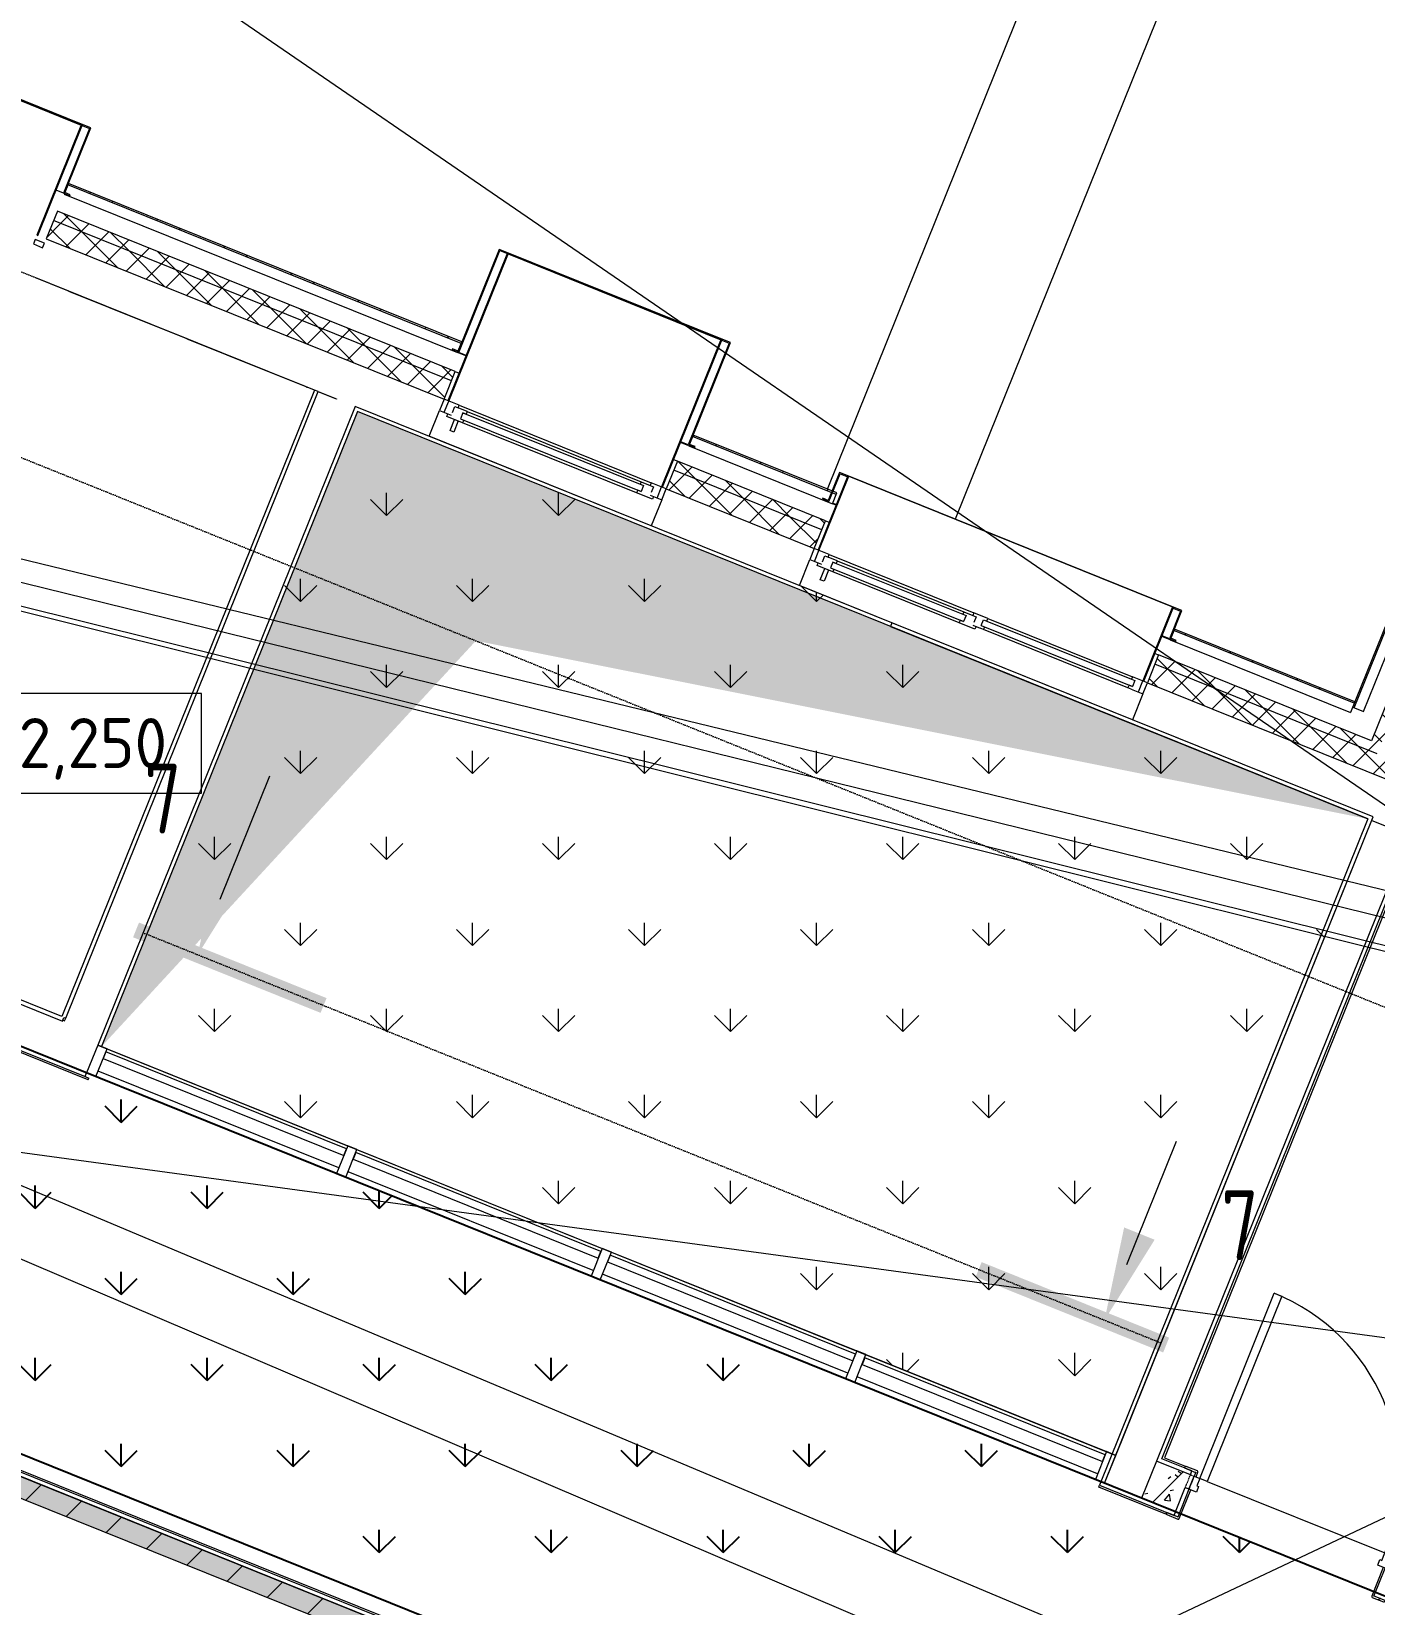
# Model space of a CAD drawing. Header units: millimetres. Extents: x -584918 to 2941280, y 3000189 to 4229862.
# Drawn here: x 167659 to 174390, y 3850769 to 3858652 of the extents above; entities that cross this region are included whole.
import ezdxf

# ---------------------------------------------------------------- set-up
doc = ezdxf.new("R2010")
doc.units = ezdxf.units.MM
for name, pattern in [('ASVP_Линия разреза', [20, 0, -10, 0, -10]), ('ASVP_Невидимые', [5, 3, -2]), ('ASVP_Штриховая_ш3 п1_5', [4.5, 3, -1.5])]:
    doc.linetypes.add(name, pattern=pattern)
for name, color, linetype, lineweight in [('_ Окна', 7, 'Continuous', 0), ('Аннотация', 7, 'Continuous', 0), ('Витраж', 7, 'Continuous', 0), ('Двери', 7, 'Continuous', 0), ('Лестницы', 7, 'Continuous', 0), ('Линии', 7, 'Continuous', 0), ('Линии разделители', 7, 'ASVP_Штриховая_ш3 п1_5', 0), ('Обобщенные модели', 7, 'Continuous', 0), ('Ограждение', 7, 'Continuous', 0), ('Окна', 7, 'Continuous', 0), ('Отметки', 7, 'Continuous', 0), ('Панели витража', 7, 'Continuous', 0), ('Перекрытие', 7, 'Continuous', 0), ('Разрезы', 7, 'Continuous', 0), ('Стены внутренние', 7, 'Continuous', 0), ('Стены наружные', 7, 'Continuous', 0), ('Стены несущие', 7, 'Continuous', 0), ('Стены отделка', 7, 'Continuous', 0), ('Стены перегородки', 7, 'Continuous', 0), ('Стены штриховка', 7, 'Continuous', 0), ('Узлы', 7, 'Continuous', 0), ('экспертиза ДУ', 1, 'Continuous', 0), ('экспертиза ДУ пояснения', 6, 'Continuous', 0), ('экспертиза условные обозначения', 1, 'Continuous', 0)]:
    doc.layers.add(name, color=color, linetype=linetype, lineweight=lineweight)
doc.styles.add('GOST Common_2', font='', dxfattribs={"height": 500})
doc.styles.add('GOST Common_4', font='', dxfattribs={"width": 0.8, "height": 700})
doc.styles.get('GOST Common_2').set_extended_font_data('GOST Common')
doc.styles.get('GOST Common_4').set_extended_font_data('GOST Common')
pattern_1 = [(45, (184030.3, 3824416.36), (-141.4214, 141.4214), [])]
pattern_2 = [(50, (184030.3, 3824416.36), (364.368, -31.8783), [38.1, -419.1]), (355, (184030.3, 3824416.36), (-70.486, 382.1133), [30.48, -335.28]), (100.451, (184060.67, 3824413.7), (293.885, 350.2334), [32.38, -356.18]), (46.184, (184030.3, 3824517.96), (542.1585, -84.086), [57.15, -628.65]), (96.636, (184075.5, 3824510.96), (474.805, 494.8554), [48.57, -534.27]), (351.184, (184030.3, 3824517.96), (474.81, 494.85), [45.72, -502.92]), (21, (184081.1, 3824492.56), (303.2285, -204.5305), [38.1, -419.1]), (326, (184081.1, 3824492.56), (123.604, 368.376), [30.48, -335.28]), (71.451, (184106.37, 3824475.52), (426.834, 163.8427), [32.38, -356.18]), (37.5, (184030.3, 3824416.36), (6.17665, 169.11015), [16.764, -314.452, 16.764, -323.596, -336.55]), (37.5, (184030.3, 3824416.36), (6.17665, 169.11015), [-671.576, 16.764, -319.786]), (7.5, (184030.3, 3824416.36), (133.6389, 200.3615), [16.764, -177.292, 16.764, -306.832, -128.27]), (7.5, (184030.3, 3824416.36), (133.6389, 200.3615), [-517.652, 16.764, -111.506]), (327.5, (183917.02, 3824416.36), (271.1818, -11.45836), [16.764, -110.236, 16.764, -379.476, -525.78]), (327.5, (183917.02, 3824416.36), (271.1818, -11.45836), [-523.24, 16.764, -509.016]), (317.5, (183866.22, 3824416.36), (296.2585, 50.8528), [16.764, -148.336, 16.764, -246.38, -373.38]), (317.5, (183866.22, 3824416.36), (296.2585, 50.8528), [-428.244, 16.764, -356.616])]
pattern_3 = [(45, (184030.3, 3824416.36), (-235.7317, 235.7317), []), (45, (184187.46, 3824416.36), (-235.7317, 235.7317), [])]
pattern_4 = [(45, (184030.3, 3824416.36), (-70.71068, 70.71068), []), (135, (184030.3, 3824416.36), (-70.71068, -70.71068), [])]

# ---------------------------------------------------------------- blocks, each defined once
blk = doc.blocks.new('ASVP_ДверьДеревянная_1 полотно - Входная_внутр_ 1000х2000h_полотно_ Г Пр _950 в свету_-7408890-АР Этаж 02')
at = {"layer": 'Двери', "lineweight": 18}
for p, q in [((-500, 1100), (-460, 1100)), ((-500, 100), (-500, 1100)), ((-460, 1100), (-460, 100)), ((-530, 100), (-500, 100)), ((-530, 30), (-530, 100)), ((-460, 100), (-500, 100)), ((-500, 100), (-500, 60)), ((500, 100), (530, 100)), ((500, 60), (500, 100)), ((530, 100), (530, 30)), ((-490, 30), (-530, 30)), ((-500, 60), (-490, 60)), ((-490, 60), (-490, 30)), ((490, 60), (500, 60)), ((490, 30), (490, 60)), ((530, 30), (490, 30))]:
    blk.add_line(p, q, dxfattribs=at)
at = {"layer": 'Двери', "linetype": 'ASVP_Невидимые', "lineweight": 18}
for p, q in [((-550, 100), (-530, 100)), ((-550, 30), (-550, 100)), ((-530, 100), (-530, 30)), ((530, 100), (550, 100)), ((530, 30), (530, 100)), ((550, 100), (550, 30)), ((-530, 30), (-550, 30)), ((550, 30), (530, 30))]:
    blk.add_line(p, q, dxfattribs=at)
at = {"layer": 'Двери'}
blk.add_arc((-500, 100), 1000, 0, 90, dxfattribs=at)
blk = doc.blocks.new('ASVP_НАЛИЧНИК МДФ_Двери - Наличник дверной МДФ-7487796-АР Этаж 02')
at = {"layer": 'Обобщенные модели'}
h = blk.add_hatch(dxfattribs=at)
h.set_pattern_fill('FP_5', color=256, style=0, pattern_type=2)
h.set_pattern_definition([(238.819, (19339.37, -20429.885), (847.5705, 1239.66265), [208.25, -1874.25]), (228.514, (19617.86, -20452.37), (-230.6308, -541.9905), [465.661, -465.661]), (220.384, (19695.7, -20645.53), (-616.941, -697.6711), [263.418, -1053.671])])
h.paths.add_polyline_path([(585, -10), (589, -7.5), (590, -5), (590, 0), (530, -0.2), (530, 150), (520, 150), (520, -5), (521.5, -8.5), (525, -10), (562.1, -10)])
h.paths.add_polyline_path([(-525, -10), (-521.5, -8.5), (-520, -5), (-520, 150), (-530, 150), (-531, 0), (-590, 0), (-590, -5), (-587.5, -9), (-585, -10), (-526.4, -10)])
for p, q in [((-530, 150), (-530, -1)), ((-520, -5), (-520, 150)), ((520, 150), (520, -5)), ((530, -1), (530, 150)), ((-531, 0), (-590, 0)), ((-590, 0), (-590, -5)), ((-531, -1), (-531, 0)), ((590, 0), (531, 0)), ((531, 0), (531, -1)), ((590, -5), (590, 0)), ((-585, -10), (-525, -10)), ((-530, -1), (-531, -1)), ((525, -10), (585, -10)), ((531, -1), (530, -1))]:
    blk.add_line(p, q, dxfattribs=at)
for centre, start, end in [((-585, -5), 180, 270), ((-525, -5), 270, 360), ((525, -5), 180, 270), ((585, -5), 270, 360)]:
    blk.add_arc(centre, 5, start, end, dxfattribs=at)
blk = doc.blocks.new('ASVP_НАЛИЧНИК МДФ_Двери - Наличник дверной МДФ-7487790-АР Этаж 02')
at = {"layer": 'Обобщенные модели'}
for p, q in [((-531, 0), (-590, 0)), ((-531, -1), (-531, 0)), ((-530, 20), (-530, -1)), ((-520, -5), (-520, 20)), ((520, 20), (520, -5)), ((530, -1), (530, 20)), ((590, 0), (531, 0)), ((590, -5), (590, 0)), ((-590, 0), (-590, -5)), ((-585, -10), (-525, -10)), ((-530, -1), (-531, -1)), ((525, -10), (585, -10)), ((531, -1), (530, -1)), ((531, 0), (531, -1))]:
    blk.add_line(p, q, dxfattribs=at)
for centre, start, end in [((-585, -5), 180, 270), ((-525, -5), 270, 360), ((525, -5), 180, 270), ((585, -5), 270, 360)]:
    blk.add_arc(centre, 5, start, end, dxfattribs=at)
blk = doc.blocks.new('Системная панель - Cтеклопакет Двухкамерный_36 мм-7557353-АР Этаж 02')
at = {"layer": 'Панели витража', "lineweight": 18}
for p, q in [((650, 18), (-650, 18)), ((-650, 18), (-650, -18)), ((650, -18), (650, 18)), ((-650, -18), (650, -18))]:
    blk.add_line(p, q, dxfattribs=at)
blk = doc.blocks.new('Системная панель - Cтеклопакет Двухкамерный_36 мм-7557354-АР Этаж 02')
at = {"layer": 'Панели витража', "lineweight": 18}
for p, q in [((662.5, 18), (-662.5, 18)), ((-662.5, 18), (-662.5, -18)), ((662.5, -18), (662.5, 18)), ((-662.5, -18), (662.5, -18))]:
    blk.add_line(p, q, dxfattribs=at)
blk = doc.blocks.new('Прямоугольный импост - 50х150 мм-V77-АР Этаж 02')
at = {"layer": 'Витраж', "lineweight": 18}
for p, q in [((-50, 115), (0, 115)), ((-50, -35), (-50, 115)), ((0, 115), (0, -35)), ((0, -35), (-50, -35))]:
    blk.add_line(p, q, dxfattribs=at)
blk = doc.blocks.new('Прямоугольный импост - 50х120 мм _горизонтальный импост витража_-7556974-АР Этаж 02')
at = {"layer": 'Витраж'}
for p, q in [((-15991.9, 29137.8), (-14786.1, 28651.9)), ((-14830.9, 28540.6), (-16036.7, 29026.5))]:
    blk.add_line(p, q, dxfattribs=at)
blk = doc.blocks.new('Прямоугольный импост - 50х120 мм _горизонтальный импост витража_-7556975-АР Этаж 02')
at = {"layer": 'Витраж'}
for p, q in [((-14739.7, 28633.2), (-13510.8, 28137.9)), ((-13555.6, 28026.6), (-14784.6, 28521.9))]:
    blk.add_line(p, q, dxfattribs=at)
blk = doc.blocks.new('Прямоугольный импост - 50х150 мм-V78-АР Этаж 02')
at = {"layer": 'Витраж', "lineweight": 18}
for p, q in [((-25, 115), (25, 115)), ((-25, -35), (-25, 115)), ((25, 115), (25, -35)), ((25, -35), (-25, -35))]:
    blk.add_line(p, q, dxfattribs=at)
blk = doc.blocks.new('Прямоугольный импост - 50х150 мм-7546359-АР Этаж 02')
at = {"layer": 'Витраж', "lineweight": 18}
for p, q in [((0, 115), (-50, 115)), ((-50, 115), (-50, -35)), ((0, -35), (0, 115)), ((-50, -35), (0, -35))]:
    blk.add_line(p, q, dxfattribs=at)
blk = doc.blocks.new('Окно_ПВХ_1Створка_1Фрамуга-верх - ОП_2100_h_х1150_1ст1фр-7962691-АР Этаж 02')
at = {"layer": '_ Окна'}
for p, q in [((-519, 100), (-600, 100)), ((-600, 100), (-600, 40)), ((-575, 40), (-575, 100)), ((-537, 54), (-537, 86)), ((-537, 86), (-519, 86)), ((-519, 86), (-519, 100)), ((-470, 86), (-519, 86)), ((-470, 86), (-470, 72)), ((470, 86), (470, 72)), ((470, 86), (519, 86)), ((519, 100), (519, 86)), ((600, 100), (519, 100)), ((519, 86), (537, 86)), ((537, 86), (537, 54)), ((575, 40), (575, 100)), ((600, 40), (600, 100)), ((-600, 40), (-537, 40)), ((-555, 26), (-555, 40)), ((-470, 26), (-555, 26)), ((-488, 72), (-488, 40)), ((-470, 72), (-488, 72)), ((-488, 72), (488, 72)), ((-488, 40), (-470, 40)), ((-488, 40), (488, 40)), ((-470, 40), (-470, 26)), ((470, 72), (488, 72)), ((470, 40), (470, 26)), ((488, 40), (470, 40)), ((555, 26), (470, 26)), ((488, 72), (488, 40)), ((537, 40), (600, 40)), ((555, 40), (555, 26))]:
    blk.add_line(p, q, dxfattribs=at)
at = {"layer": 'Окна'}
for p, q in [((-519, 100), (519, 100)), ((-470, 86), (470, 86)), ((-513.5, -34), (-513.5, 26)), ((-493.5, 26), (-493.5, -34)), ((470, 26), (-470, 26)), ((-493.5, -34), (-513.5, -34))]:
    blk.add_line(p, q, dxfattribs=at)
blk = doc.blocks.new('Окно_ПВХ_2Створки_1Фрамуга-верх - ОП_2100_h_х1750_2ст1фр-7979835-АР Этаж 02')
at = {"layer": '_ Окна'}
for p, q in [((-819, 100), (-900, 100)), ((-900, 100), (-900, 40)), ((-875, 40), (-875, 100)), ((-837, 54), (-837, 86)), ((-837, 86), (-819, 86)), ((-819, 86), (-819, 100)), ((-770, 86), (-819, 86)), ((-770, 86), (-770, 72)), ((-87, 86), (-87, 72)), ((-87, 86), (-38, 86)), ((38, 100), (-38, 100)), ((-38, 100), (-38, 86)), ((-38, 86), (-20, 86)), ((-20, 86), (-20, 54)), ((20, 54), (20, 86)), ((20, 86), (38, 86)), ((38, 86), (38, 100)), ((38, 86), (819, 86)), ((819, 100), (819, 86)), ((900, 100), (819, 100)), ((819, 86), (837, 86)), ((837, 86), (837, 54)), ((875, 40), (875, 100)), ((900, 40), (900, 100)), ((-900, 40), (-837, 40)), ((-855, 26), (-855, 40)), ((-770, 26), (-855, 26)), ((-788, 72), (-788, 40)), ((-770, 72), (-788, 72)), ((-788, 72), (-69, 72)), ((-788, 40), (-770, 40)), ((-788, 40), (-69, 40)), ((-770, 40), (-770, 26)), ((-87, 72), (-69, 72)), ((-87, 40), (-87, 26)), ((-69, 40), (-87, 40)), ((-2, 26), (-87, 26)), ((-69, 72), (-69, 40)), ((-20, 40), (20, 40)), ((-2, 40), (-2, 26)), ((20, 54), (837, 54)), ((20, 54), (38, 54)), ((38, 40), (20, 40)), ((38, 54), (38, 40)), ((819, 54), (819, 40)), ((837, 54), (819, 54)), ((837, 40), (819, 40)), ((837, 40), (900, 40))]:
    blk.add_line(p, q, dxfattribs=at)
at = {"layer": 'Окна'}
for p, q in [((-819, 100), (-38, 100)), ((-770, 86), (-87, 86)), ((38, 100), (819, 100)), ((-813.5, -34), (-813.5, 26)), ((-793.5, 26), (-793.5, -34)), ((-87, 26), (-770, 26)), ((819, 40), (38, 40)), ((-793.5, -34), (-813.5, -34))]:
    blk.add_line(p, q, dxfattribs=at)
blk = doc.blocks.new('Откос с зашивкой _верх_низ_ - Откос-7923133-АР Этаж 02')
at = {"layer": 'Обобщенные модели'}
for p, q in [((-1180, 300), (-1180, -300)), ((-1175, 300), (-1180, 300)), ((-1175, -300), (-1175, 300)), ((1180, 300), (1175, 300)), ((1175, 300), (1175, -300)), ((1180, -300), (1180, 300)), ((-1220, 55), (-1255, 55)), ((-1255, 55), (-1255, 50)), ((-1255, 50), (-1225, 50)), ((-1225, 50), (-1225, -300)), ((-1220, -295), (-1220, 55)), ((-1220, 55), (-1180, 55)), ((1180, 55), (1220, 55)), ((1255, 55), (1220, 55)), ((1220, 55), (1220, -295)), ((1225, -300), (1225, 50)), ((1225, 50), (1255, 50)), ((1255, 50), (1255, 55)), ((-1225, -300), (-1175, -300)), ((-1175, -295), (-1220, -295)), ((-1180, -300), (-1175, -300)), ((-1175, -300), (-1175, -295)), ((1175, -295), (-1175, -295)), ((-1175, -300), (1175, -300)), ((1175, -300), (-1175, -300)), ((1220, -295), (1175, -295)), ((1175, -295), (1175, -300)), ((1175, -300), (1180, -300)), ((1175, -300), (1225, -300))]:
    blk.add_line(p, q, dxfattribs=at)
blk = doc.blocks.new('Откос с зашивкой _верх_низ_ - Откос-7924462-АР Этаж 02')
at = {"layer": 'Обобщенные модели'}
for p, q in [((-580, 300), (-580, -500)), ((-575, -500), (-575, 300)), ((575, 300), (575, -500)), ((580, -500), (580, 300)), ((-620, 55), (-655, 55)), ((-655, 55), (-655, 50)), ((-655, 50), (-625, 50)), ((-625, 50), (-625, -500)), ((-620, -495), (-620, 55)), ((-620, 55), (-580, 55)), ((580, 55), (620, 55)), ((655, 55), (620, 55)), ((620, 55), (620, -495)), ((625, -500), (625, 50)), ((625, 50), (655, 50)), ((655, 50), (655, 55)), ((-625, -500), (-575, -500)), ((-575, -495), (-620, -495)), ((-580, -500), (-575, -500)), ((-575, -500), (-575, -495)), ((575, -495), (-575, -495)), ((-575, -500), (575, -500)), ((575, -500), (-575, -500)), ((620, -495), (575, -495)), ((575, -495), (575, -500)), ((575, -500), (580, -500)), ((575, -500), (625, -500))]:
    blk.add_line(p, q, dxfattribs=at)
blk = doc.blocks.new('Откос с зашивкой _верх_низ_ - Откос-V90-АР Этаж 02')
at = {"layer": 'Обобщенные модели'}
for p, q in [((-880, 300), (-880, -100)), ((-875, -100), (-875, 300)), ((875, 300), (875, -100)), ((880, -100), (880, 300)), ((-920, 55), (-955, 55)), ((-955, 55), (-955, 50)), ((-955, 50), (-925, 50)), ((-925, 50), (-925, -100)), ((-920, -95), (-920, 55)), ((-920, 55), (-880, 55)), ((880, 55), (900, 55)), ((955, 55), (920, 55)), ((920, 55), (920, -95)), ((925, -100), (925, 50)), ((925, 50), (955, 50)), ((955, 50), (955, 55)), ((-925, -100), (-875, -100)), ((-875, -95), (-920, -95)), ((-880, -100), (-875, -100)), ((-875, -100), (-875, -95)), ((-875, -100), (875, -100)), ((875, -100), (-875, -100)), ((920, -95), (875, -95)), ((875, -95), (875, -100)), ((875, -100), (880, -100)), ((875, -100), (925, -100))]:
    blk.add_line(p, q, dxfattribs=at)
blk = doc.blocks.new('Системная панель - Глухая панель_25 мм-7965747-АР Этаж 02')
at = {"layer": 'Панели витража', "lineweight": 18}
for p, q in [((25, 12.5), (-25, 12.5)), ((-25, 12.5), (-25, -12.5)), ((25, -12.5), (25, 12.5)), ((-25, -12.5), (25, -12.5))]:
    blk.add_line(p, q, dxfattribs=at)
blk = doc.blocks.new('Ограждение - Ограждение-7956495-АР Этаж 02')
at = {"layer": 'Ограждение'}
for p, q in [((-12382.2, 31941.8), (-10232.9, 37275)), ((-10232.9, 37275), (-865, 33499.9)), ((-10232.9, 37275), (-9873, 36429.2)), ((-9873, 36429.2), (-11741.9, 31791.6)), ((-1710.8, 33140), (-9873, 36429.2)), ((-865, 33499.9), (-1710.8, 33140)), ((-865, 33499.9), (-1220.1, 32618.8)), ((-2009.9, 32397.9), (-1710.8, 33140)), ((-1453.4, 32173.7), (-2009.9, 32397.9))]:
    blk.add_line(p, q, dxfattribs=at)
blk = doc.blocks.new('Высотные отметки - Рамка-5093-АР Этаж 02')
at = {"layer": 'Аннотация'}
for p, q in [((-6.5, 0), (-6.5, 5)), ((-6.5, 5), (6.5, 5)), ((6.5, 5), (6.5, 0)), ((6.5, 0), (-6.5, 0))]:
    blk.add_line(p, q, dxfattribs=at)
blk = doc.blocks.new('Разрез - Номер вида сзади_3_5 мм-64069-АР Этаж 02')
at = {"layer": 'Разрезы'}
for points in [[(9.798, 0.404), (9.798, -0.394), (-0.333, -0.394), (-0.333, 0.404)], [(2.176, -4.675), (3, 0), (3.824, -4.675)]]:
    blk.add_hatch(color=256, dxfattribs=at).paths.add_polyline_path(points)
at = {"layer": 'Разрезы', "lineweight": 20}
blk.add_line((3, -3), (3, -9.663), dxfattribs=at)
blk = doc.blocks.new('Разрез - Номер вида спереди_3_5 мм-64067-АР Этаж 02')
at = {"layer": 'Разрезы'}
for points in [[(9.798, 0.404), (9.798, -0.394), (-0.333, -0.394), (-0.333, 0.404)], [(2.176, -4.675), (3, 0), (3.824, -4.675)]]:
    blk.add_hatch(color=256, dxfattribs=at).paths.add_polyline_path(points)
at = {"layer": 'Разрезы', "lineweight": 20}
blk.add_line((3, -3), (3, -9.663), dxfattribs=at)

msp = doc.modelspace()

# ---------------------------------------------------------------- hatches: boundary and pattern name
at = {"layer": 'Стены внутренние'}
h = msp.add_hatch(dxfattribs=at)
h.set_pattern_fill('FP_1', color=256, style=0, pattern_type=2)
h.set_pattern_definition(pattern_1)
h.paths.add_polyline_path([(173111.203, 3849084.077), (173111.203, 3849191.891), (164153.668, 3852801.644), (164116.291, 3852708.892), (173043.663, 3849111.294)])
h = msp.add_hatch(dxfattribs=at)
h.set_pattern_fill('FP_2', color=256, style=0, pattern_type=2)
h.set_pattern_definition(pattern_2)
h.paths.add_polyline_path([(173111.203, 3849084.077), (173111.203, 3849191.891), (164153.668, 3852801.644), (164116.291, 3852708.892), (173043.663, 3849111.294)])
h = msp.add_hatch(dxfattribs=at)
h.set_pattern_fill('FP_1', color=256, style=0, pattern_type=2)
h.set_pattern_definition(pattern_1)
h.paths.add_polyline_path([(176376.414, 3850032.35), (176451.169, 3850217.854), (174487.845, 3851009.044), (174413.09, 3850823.541), (176357.863, 3850039.826)])
h.paths.add_polyline_path([(173392.819, 3851234.695), (173467.574, 3851420.198), (173297.605, 3851488.693), (173223.505, 3851302.925), (173385.343, 3851237.707)])
h = msp.add_hatch(dxfattribs=at)
h.set_pattern_fill('FP_2', color=256, style=0, pattern_type=2)
h.set_pattern_definition(pattern_2)
h.paths.add_polyline_path([(176376.414, 3850032.35), (176451.169, 3850217.854), (174487.845, 3851009.044), (174413.09, 3850823.541), (176357.863, 3850039.826)])
h.paths.add_polyline_path([(173392.819, 3851234.695), (173467.574, 3851420.198), (173297.605, 3851488.693), (173223.505, 3851302.925), (173385.343, 3851237.707)])
at = {"layer": 'Стены наружные'}
h = msp.add_hatch(dxfattribs=at)
h.set_pattern_fill('FP_36', color=256, style=0, pattern_type=2)
h.set_pattern_definition(pattern_4)
h.paths.add_polyline_path([(171619.765, 3856153.975), (171638.453, 3856200.351), (170896.438, 3856499.372), (170877.749, 3856452.996), (171605.575, 3856159.693)])
h.paths.add_polyline_path([(169764.727, 3856901.528), (169783.416, 3856947.904), (167789.25, 3857751.522), (167770.561, 3857705.147), (169727.349, 3856916.59)])
h.paths.add_polyline_path([(165498.14, 3858620.898), (165516.829, 3858667.274), (163476.287, 3859489.582), (163457.598, 3859443.206), (165496.503, 3858621.558)])
h.paths.add_polyline_path([(161788.064, 3860116.003), (161806.753, 3860162.379), (161064.738, 3860461.4), (161046.049, 3860415.025), (161773.864, 3860121.726)])
h = msp.add_hatch(dxfattribs=at)
h.set_pattern_fill('FP_36', color=256, style=0, pattern_type=2)
h.set_pattern_definition(pattern_4)
h.paths.add_polyline_path([(171582.387, 3856061.223), (171619.765, 3856153.975), (170877.749, 3856452.996), (170840.372, 3856360.244), (171559.96, 3856070.261)])
h.paths.add_polyline_path([(169727.349, 3856808.776), (169764.727, 3856901.528), (167770.561, 3857705.147), (167733.184, 3857612.395), (169704.923, 3856817.813)])
h.paths.add_polyline_path([(165460.762, 3858528.147), (165498.14, 3858620.898), (163457.598, 3859443.206), (163420.221, 3859350.454), (165230.6, 3858620.898)])
h.paths.add_polyline_path([(161750.687, 3860023.252), (161788.064, 3860116.003), (161138.801, 3860377.647), (161101.423, 3860284.895), (161747.251, 3860024.636)])
h = msp.add_hatch(dxfattribs=at)
h.set_pattern_fill('FP_17', color=256, style=0, pattern_type=2)
h.set_pattern_definition(pattern_3)
h.paths.add_polyline_path([(169813.304, 3857088.956), (169816.294, 3857096.376), (167844.842, 3857890.841), (167841.852, 3857883.421), (169783.416, 3857101)])
h = msp.add_hatch(dxfattribs=at)
h.set_pattern_fill('FP_17', color=256, style=0, pattern_type=2)
h.set_pattern_definition(pattern_3)
h.paths.add_polyline_path([(174288.153, 3855263.017), (175006.178, 3857044.781), (174998.757, 3857047.771), (174280.733, 3855266.007)])
h = msp.add_hatch(dxfattribs=at)
h.set_pattern_fill('FP_36', color=256, style=0, pattern_type=2)
h.set_pattern_definition(pattern_4)
h.paths.add_polyline_path([(174421.01, 3855079.022), (175131.185, 3856841.308), (175084.809, 3856859.997), (174374.634, 3855097.711), (174382.94, 3855094.364)])
h = msp.add_hatch(dxfattribs=at)
h.set_pattern_fill('FP_17', color=256, style=0, pattern_type=2)
h.set_pattern_definition(pattern_3)
h.paths.add_polyline_path([(171691.53, 3856332.059), (171694.52, 3856339.479), (170975.693, 3856629.155), (170972.702, 3856621.735), (171691.453, 3856332.089)])
h = msp.add_hatch(dxfattribs=at)
h.set_pattern_fill('FP_17', color=256, style=0, pattern_type=2)
h.set_pattern_definition(pattern_3)
h.paths.add_polyline_path([(174288.583, 3855285.485), (174291.573, 3855292.905), (173387.242, 3855657.337), (173384.252, 3855649.917), (174288.153, 3855285.658)])
h = msp.add_hatch(dxfattribs=at)
h.set_pattern_fill('FP_36', color=256, style=0, pattern_type=2)
h.set_pattern_definition(pattern_4)
h.paths.add_polyline_path([(174457.696, 3854902.517), (174495.073, 3854995.269), (173289.299, 3855481.178), (173251.921, 3855388.426), (174393.113, 3854928.543)])
h = msp.add_hatch(dxfattribs=at)
h.set_pattern_fill('FP_36', color=256, style=0, pattern_type=2)
h.set_pattern_definition(pattern_4)
h.paths.add_polyline_path([(174402.321, 3855032.646), (174421.01, 3855079.022), (173307.987, 3855527.554), (173289.299, 3855481.178), (174382.94, 3855040.456)])
at = {"layer": 'Узлы'}
h = msp.add_hatch(color=256, dxfattribs=at)
h.paths.add_polyline_path([(192311.742, 3843826.28), (192877.448, 3844576.997), (193576.352, 3844556.528), (192741.585, 3844892.927), (192328.354, 3843867.503)])
h.paths.add_polyline_path([(189882.196, 3845020.98), (188605.944, 3845535.29), (188531.189, 3845349.786), (188652.433, 3845419.786), (189853.817, 3845030.183)])
h.paths.add_polyline_path([(192816.34, 3845078.43), (193473.346, 3845950.307), (194137.016, 3845947.806), (193302.249, 3846284.205), (192909.784, 3845310.31)])
h.paths.add_polyline_path([(185022.413, 3847141.122), (183445.63, 3847776.541), (183314.809, 3847451.91), (183504.209, 3847605.283), (185013.414, 3847143.873)])
h.paths.add_polyline_path([(185769.965, 3848996.159), (184193.183, 3849631.579), (184118.428, 3849446.075), (184256.992, 3849526.075), (185759.859, 3848999.699)])
h.paths.add_polyline_path([(192378.606, 3851777.609), (192726.015, 3852430.99), (192872.406, 3852441.131), (192677.627, 3852519.624), (192386.082, 3851796.159)])
h.paths.add_polyline_path([(178631.531, 3853220.523), (179522.485, 3854111.478), (181771.251, 3853788.11), (179266.95, 3854797.306), (178646.482, 3853257.624)])
h.paths.add_polyline_path([(177982.267, 3853482.167), (178715.024, 3854804.095), (179081.446, 3854872.061), (178617.687, 3855058.949), (178022.881, 3853582.948)])
h.paths.add_polyline_path([(168010.609, 3853565.367), (169886.645, 3855598.828), (174356.914, 3854705.938), (169292.661, 3856746.756), (168013.621, 3853572.842)])
at = {"layer": 'экспертиза условные обозначения'}
h = msp.add_hatch(dxfattribs=at)
h.set_pattern_fill('GRASS', color=2, scale=24)
h.set_pattern_definition([(90, (114694.93, 3466985.8), (-431.0523, 431.0523), [114.3, -747.8046]), (45, (114694.93, 3466985.8), (-431.0523, 431.0523), [114.3, -495.3]), (135, (114694.93, 3466985.8), (-431.0523, -431.0523), [114.3, -495.3])])
h.paths.add_polyline_path([(169281.586, 3856772.782), (167992.058, 3853572.842), (173093.412, 3851517.073), (174382.94, 3854717.013)])
at = {"layer": 'экспертиза условные обозначения', "lineweight": -3}
h = msp.add_hatch(dxfattribs=at)
h.set_pattern_fill('GRASS', color=3, scale=24)
h.set_pattern_definition([(90, (183626.44, 3579035.56), (-431.0523, 431.0523), [114.3, -747.8046]), (45, (183626.44, 3579035.56), (-431.0523, 431.0523), [114.3, -495.3]), (135, (183626.44, 3579035.56), (-431.0523, -431.0523), [114.3, -495.3])])
edge = h.paths.add_edge_path()
edge.add_line((165449.618, 3852387.21), (166159.793, 3854149.496))
edge.add_line((166159.793, 3854149.496), (183114.838, 3847316.866))
edge.add_line((183114.838, 3847316.866), (182404.664, 3845554.58))
edge.add_line((182404.664, 3845554.58), (177800.899, 3847415.219))
edge.add_arc((177378.984, 3846379.908), 1117.981, 67.8278443, 178.9159405)
edge.add_line((176261.203, 3846401.059), (176261.203, 3844565.697))
edge.add_line((176261.203, 3844565.697), (173308.434, 3844565.697))
edge.add_line((173308.434, 3844565.697), (173311.203, 3849219.109))
edge.add_line((173311.203, 3849219.109), (169300.899, 3850840.592))
edge.add_line((169300.899, 3850840.592), (166608.434, 3851925.615))

# ---------------------------------------------------------------- linework, layer by layer
at = {"layer": 'Лестницы'}
for p, q in [((169077.532, 3856855.013), (167676.979, 3857419.415)), ((167815.968, 3853697.711), (167825.243, 3853693.973)), ((167825.243, 3853693.973), (167830.85, 3853707.886))]:
    msp.add_line(p, q, dxfattribs=at)
at = {"layer": 'Линии'}
for p, q in [((169292.661, 3856746.756), (168010.609, 3853565.367)), ((174356.914, 3854705.938), (169292.661, 3856746.756))]:
    msp.add_line(p, q, dxfattribs=at)
at = {"layer": 'Линии разделители'}
for p, q in [((166526.855, 3857882.898), (169040.431, 3856869.964)), ((169096.083, 3856847.538), (169188.834, 3856810.16)), ((167982.368, 3853415.026), (169188.142, 3852929.116)), ((169234.518, 3852910.428), (170463.481, 3852415.174)), ((170509.857, 3852396.485), (171738.819, 3851901.232)), ((171785.195, 3851882.543), (172990.97, 3851396.634))]:
    msp.add_line(p, q, dxfattribs=at)
at = {"layer": 'Перекрытие'}
for p, q in [((174560.969, 3854623.707), (174375.465, 3854698.463)), ((169188.142, 3852929.116), (167982.368, 3853415.026)), ((170463.481, 3852415.174), (169234.518, 3852910.428)), ((171738.819, 3851901.232), (170509.857, 3852396.485)), ((172990.97, 3851396.634), (171785.195, 3851882.543)), ((173551.051, 3851386.558), (174441.469, 3851027.733)), ((173411.369, 3851227.219), (173392.819, 3851234.695)), ((174385.264, 3850834.754), (173420.644, 3851223.481))]:
    msp.add_line(p, q, dxfattribs=at)
at = {"layer": 'Разрезы', "linetype": 'ASVP_Линия разреза'}
for p, q in [((153979.518, 3862009.163), (221790.935, 3834682.174)), ((173315.05, 3852082.527), (168214.609, 3854137.928))]:
    msp.add_line(p, q, dxfattribs=at)
at = {"layer": 'Стены внутренние'}
for p, q in [((169652.594, 3856623.272), (169704.923, 3856753.125)), ((170765.617, 3856174.74), (169652.594, 3856623.272)), ((175295.231, 3856365.505), (173336.644, 3851505.306)), ((170817.945, 3856304.593), (170765.617, 3856174.74)), ((171507.632, 3855875.719), (171559.96, 3856005.572)), ((171971.391, 3855688.831), (171507.632, 3855875.719)), ((173229.494, 3855332.775), (173177.166, 3855202.922)), ((167943.329, 3853398.413), (166176.405, 3854110.457)), ((167928.516, 3853415.164), (167947.067, 3853407.688)), ((167943.329, 3853398.413), (167947.067, 3853407.688)), ((165451.279, 3852311.07), (173341.203, 3849131.549)), ((173336.644, 3851505.306), (173446.324, 3851461.106)), ((173007.582, 3851357.595), (173011.32, 3851366.87)), ((173344.505, 3851221.82), (173007.582, 3851357.595)), ((173344.505, 3851221.82), (173346.374, 3851226.458))]:
    msp.add_line(p, q, dxfattribs=at)
at = {"layer": 'Стены наружные'}
for p, q in [((169836.353, 3857025.76), (169794.615, 3857042.58)), ((169783.416, 3856947.904), (169801.966, 3856940.428)), ((170954.014, 3856575.359), (170912.275, 3856592.179)), ((170877.888, 3856506.848), (170896.438, 3856499.372)), ((171691.391, 3856278.207), (171672.841, 3856285.683)), ((171638.453, 3856200.351), (171657.004, 3856192.875)), ((173365.563, 3855603.541), (173323.824, 3855620.361)), ((173289.437, 3855535.029), (173307.987, 3855527.554))]:
    msp.add_line(p, q, dxfattribs=at)
at = {"layer": 'Стены несущие'}
for p, q in [((173311.203, 3849111.294), (164153.668, 3852801.644)), ((164361.203, 3852610.196), (169186.44, 3850665.697)), ((173297.605, 3851488.693), (173222.849, 3851303.19)), ((173467.574, 3851420.198), (173297.605, 3851488.693)), ((173222.849, 3851303.19), (173392.819, 3851234.695)), ((173392.819, 3851234.695), (173441.41, 3851355.272))]:
    msp.add_line(p, q, dxfattribs=at)
at = {"layer": 'Стены отделка'}
for p, q in [((167844.842, 3857890.841), (167823.163, 3857837.045)), ((167823.163, 3857837.045), (169794.615, 3857042.58)), ((169816.294, 3857096.376), (167844.842, 3857890.841)), ((169794.615, 3857042.58), (169816.294, 3857096.376)), ((175001.748, 3857055.191), (174269.894, 3855239.109)), ((174334.529, 3855244.328), (175033.865, 3856979.716)), ((169077.532, 3856855.013), (167812.3, 3853715.362)), ((167830.85, 3853707.886), (169096.083, 3856847.538)), ((169096.083, 3856847.538), (169077.532, 3856855.013)), ((170975.693, 3856629.155), (170954.014, 3856575.359)), ((170954.014, 3856575.359), (171672.841, 3856285.683)), ((171694.52, 3856339.479), (170975.693, 3856629.155)), ((171672.841, 3856285.683), (171694.52, 3856339.479)), ((175278.619, 3856404.544), (173297.605, 3851488.693)), ((173323.631, 3851499.768), (175289.694, 3856378.518)), ((161803.777, 3856115.144), (167814.099, 3853693.074)), ((167812.3, 3853715.362), (161811.252, 3856133.694)), ((171971.391, 3855688.831), (171963.916, 3855670.281)), ((171963.916, 3855670.281), (174356.914, 3854705.938)), ((174382.94, 3854717.013), (171971.391, 3855688.831)), ((173387.242, 3855657.337), (173365.563, 3855603.541)), ((174291.573, 3855292.905), (173387.242, 3855657.337)), ((173365.563, 3855603.541), (174269.894, 3855239.109)), ((174280.733, 3855266.007), (174334.529, 3855244.328)), ((174356.914, 3854705.938), (173011.32, 3851366.87)), ((173037.346, 3851377.945), (174382.94, 3854717.013)), ((167935.992, 3853433.714), (166187.619, 3854138.283)), ((166180.143, 3854119.732), (167928.516, 3853415.164)), ((167814.099, 3853693.074), (167821.575, 3853711.624)), ((167821.575, 3853711.624), (167830.85, 3853707.886)), ((167928.516, 3853415.164), (167935.992, 3853433.714)), ((165440.066, 3852283.245), (173311.203, 3849111.294)), ((173331.203, 3849124.797), (165447.542, 3852301.795)), ((173297.605, 3851488.693), (173297.605, 3851488.693)), ((173475.05, 3851438.749), (173323.631, 3851499.768)), ((173222.849, 3851303.19), (173037.346, 3851377.945)), ((173467.574, 3851420.198), (173475.05, 3851438.749)), ((173011.32, 3851366.87), (173385.343, 3851216.144)), ((173385.343, 3851216.144), (173392.819, 3851234.695))]:
    msp.add_line(p, q, dxfattribs=at)
at = {"layer": 'Стены перегородки'}
for p, q in [((167789.25, 3857751.522), (167733.184, 3857612.395)), ((169783.416, 3856947.904), (167789.25, 3857751.522)), ((167733.184, 3857612.395), (169727.349, 3856808.776)), ((169727.349, 3856808.776), (169783.416, 3856947.904)), ((175084.809, 3856859.997), (174374.634, 3855097.711)), ((170896.438, 3856499.372), (170840.372, 3856360.244)), ((171638.453, 3856200.351), (170896.438, 3856499.372)), ((170840.372, 3856360.244), (171582.387, 3856061.223)), ((171582.387, 3856061.223), (171638.453, 3856200.351)), ((173307.987, 3855527.554), (173251.921, 3855388.426)), ((174374.634, 3855097.711), (173307.987, 3855527.554)), ((173251.921, 3855388.426), (174457.696, 3854902.517))]:
    msp.add_line(p, q, dxfattribs=at)
at = {"layer": 'Стены штриховка'}
for p, q in [((169813.304, 3857088.956), (167841.852, 3857883.421)), ((169764.727, 3856901.528), (167770.561, 3857705.147)), ((174288.153, 3855263.017), (175006.178, 3857044.781)), ((171691.53, 3856332.059), (170972.702, 3856621.735)), ((171619.765, 3856153.975), (170877.749, 3856452.996)), ((174288.583, 3855285.485), (173384.252, 3855649.917)), ((174402.321, 3855032.646), (173289.299, 3855481.178))]:
    msp.add_line(p, q, dxfattribs=at)
at = {"layer": 'экспертиза ДУ'}
for points in [[(174252.99, 3849662.968), (109517.279, 3877298.128)], [(109517.279, 3877298.128), (175296.337, 3849636.39)], [(179530.743, 3851415.105), (98557.279, 3862408.128)], [(98367.279, 3815328.128), (179694.671, 3853683.015)]]:
    msp.add_lwpolyline(points, dxfattribs=at)
at = {"layer": 'экспертиза ДУ пояснения', "color": 4}
msp.add_lwpolyline([(144928.615, 3875015.169), (178390.767, 3852067.922)], dxfattribs=at)
at = {"layer": 'экспертиза ДУ пояснения'}
for points in [[(127632.222, 3865719.663), (197951.432, 3848178.875)], [(198970.166, 3848178.875), (127632.222, 3865719.663)], [(206393.311, 3846119.358), (127632.222, 3865719.663)], [(127632.222, 3865719.663), (207300.809, 3846367.657)]]:
    msp.add_lwpolyline(points, dxfattribs=at)
at = {"layer": 'экспертиза условные обозначения', "color": 2}
msp.add_lwpolyline([(169281.586, 3856772.782), (167992.058, 3853572.842), (173093.412, 3851517.073), (174382.94, 3854717.013), (169281.586, 3856772.782)], dxfattribs=at)
at = {"layer": 'экспертиза условные обозначения', "color": 3, "lineweight": -3}
msp.add_lwpolyline([(165449.618, 3852387.21), (166159.793, 3854149.496), (183114.838, 3847316.866), (182404.664, 3845554.58), (177800.899, 3847415.219, 0.52661635), (176261.203, 3846401.059), (176261.203, 3844565.697), (173308.434, 3844565.697), (173311.203, 3849219.109), (169300.899, 3850840.592), (166608.434, 3851925.615)], format="xyb", dxfattribs=at)

# ---------------------------------------------------------------- block references
at = {"layer": 'Витраж', "rotation": 158.0513009164574}
msp.add_blockref('Прямоугольный импост - 50х150 мм-7546359-АР Этаж 02', (167978.976, 3853540.379), dxfattribs=at)
at = {"layer": 'Витраж'}
for name, p in [('Прямоугольный импост - 50х120 мм _горизонтальный импост витража_-7556974-АР Этаж 02', (184030.304, 3824416.364)), ('Прямоугольный импост - 50х120 мм _горизонтальный импост витража_-7556975-АР Этаж 02', (184030.304, 3824416.364)), ('Прямоугольный импост - 50х120 мм _горизонтальный импост витража_-7556975-АР Этаж 02', (185305.643, 3823902.422)), ('Прямоугольный импост - 50х120 мм _горизонтальный импост витража_-7556974-АР Этаж 02', (187833.132, 3822883.882))]:
    msp.add_blockref(name, p, dxfattribs=at)
at = {"layer": 'Витраж', "extrusion": (0, 0, -1), "rotation": 201.9486990835426}
for name, p in [('Прямоугольный импост - 50х150 мм-V78-АР Этаж 02', (-169254.315, 3853026.437)), ('Прямоугольный импост - 50х150 мм-V78-АР Этаж 02', (-170529.653, 3852512.494)), ('Прямоугольный импост - 50х150 мм-V78-АР Этаж 02', (-171804.991, 3851998.552)), ('Прямоугольный импост - 50х150 мм-V77-АР Этаж 02', (-173080.33, 3851484.61))]:
    msp.add_blockref(name, p, dxfattribs=at)
at = {"layer": 'Двери', "rotation": 338.0513009164578}
msp.add_blockref('ASVP_ДверьДеревянная_1 полотно - Входная_внутр_ 1000х2000h_полотно_ Г Пр _950 в свету_-7408890-АР Этаж 02', (173940.332, 3851121.869), dxfattribs=at)
at = {"layer": 'Обобщенные модели'}
for name, p, rotation in [('Откос с зашивкой _верх_низ_ - Откос-7923133-АР Этаж 02', (166708.632, 3858348.717), 158.0513009164575), ('Откос с зашивкой _верх_низ_ - Откос-7924462-АР Этаж 02', (170395.993, 3856862.766), 158.051300916457), ('Откос с зашивкой _верх_низ_ - Откос-V90-АР Этаж 02', (172529.287, 3856003.08), 158.0513009164577), ('ASVP_НАЛИЧНИК МДФ_Двери - Наличник дверной МДФ-7487790-АР Этаж 02', (173985.185, 3851233.172), 158.0513009164576), ('ASVP_НАЛИЧНИК МДФ_Двери - Наличник дверной МДФ-7487796-АР Этаж 02', (173895.479, 3851010.567), 338.0513009164578)]:
    msp.add_blockref(name, p, dxfattribs=dict(at, rotation=rotation))
at = {"layer": 'Ограждение'}
msp.add_blockref('Ограждение - Ограждение-7956495-АР Этаж 02', (184030.304, 3824416.364), dxfattribs=at)
at = {"layer": 'Окна', "rotation": 338.0513009164579}
for name, p in [('Окно_ПВХ_1Створка_1Фрамуга-верх - ОП_2100_h_х1150_1ст1фр-7962691-АР Этаж 02', (170246.483, 3856491.758)), ('Окно_ПВХ_2Створки_1Фрамуга-верх - ОП_2100_h_х1750_2ст1фр-7979835-АР Этаж 02', (172379.776, 3855632.073))]:
    msp.add_blockref(name, p, dxfattribs=at)
at = {"layer": 'Отметки', "extrusion": (0, 0, -1), "xscale": 99.99999999999993, "yscale": 99.99999999999993, "zscale": 99.99999999999993}
msp.add_blockref('Высотные отметки - Рамка-5093-АР Этаж 02', (-167861.547, 3854834.55), dxfattribs=at)
at = {"layer": 'Панели витража'}
for name, p, rotation in [('Системная панель - Глухая панель_25 мм-7965747-АР Этаж 02', (167696.913, 3857589.276), 158.0513009164573), ('Системная панель - Cтеклопакет Двухкамерный_36 мм-7557353-АР Этаж 02', (168628.239, 3853278.736), 338.0513009164574), ('Системная панель - Cтеклопакет Двухкамерный_36 мм-7557354-АР Этаж 02', (169891.984, 3852769.465), 338.0513009164574), ('Системная панель - Cтеклопакет Двухкамерный_36 мм-7557354-АР Этаж 02', (171167.322, 3852255.523), 338.0513009164574), ('Системная панель - Cтеклопакет Двухкамерный_36 мм-7557353-АР Этаж 02', (172431.067, 3851746.253), 338.0513009164574)]:
    msp.add_blockref(name, p, dxfattribs=dict(at, rotation=rotation))
at = {"layer": 'Разрезы', "extrusion": (0, 0, -1), "xscale": 99.99999999999993, "yscale": 99.99999999999993, "zscale": 99.99999999999993, "rotation": 201.9486990835426}
msp.add_blockref('Разрез - Номер вида сзади_3_5 мм-64069-АР Этаж 02', (-168214.609, 3854137.928), dxfattribs=at)
at = {"layer": 'Разрезы', "xscale": 99.99999999999993, "yscale": 99.99999999999993, "zscale": 99.99999999999993, "rotation": 158.0513009164576}
msp.add_blockref('Разрез - Номер вида спереди_3_5 мм-64067-АР Этаж 02', (173315.05, 3852082.527), dxfattribs=at)

# ---------------------------------------------------------------- texts
at = {"layer": 'Отметки', "insert": (167432.871, 3855211.257), "char_height": 250, "width": 1028.82257, "attachment_point": 1, "line_spacing_factor": 1.022761, "style": 'GOST Common_2'}
msp.add_mtext('+2,250', dxfattribs=at)
at = {"layer": 'Разрезы', "char_height": 350, "width": 243.713, "attachment_point": 1, "style": 'GOST Common_4'}
for insert in [(168224.454, 3854983.222), (173622.092, 3852845.573)]:
    msp.add_mtext('\\fGOST Common|b0|i0|c204|p34|;\\W.8;7', dxfattribs=dict(at, insert=insert))

doc.saveas('drawing.dxf')
